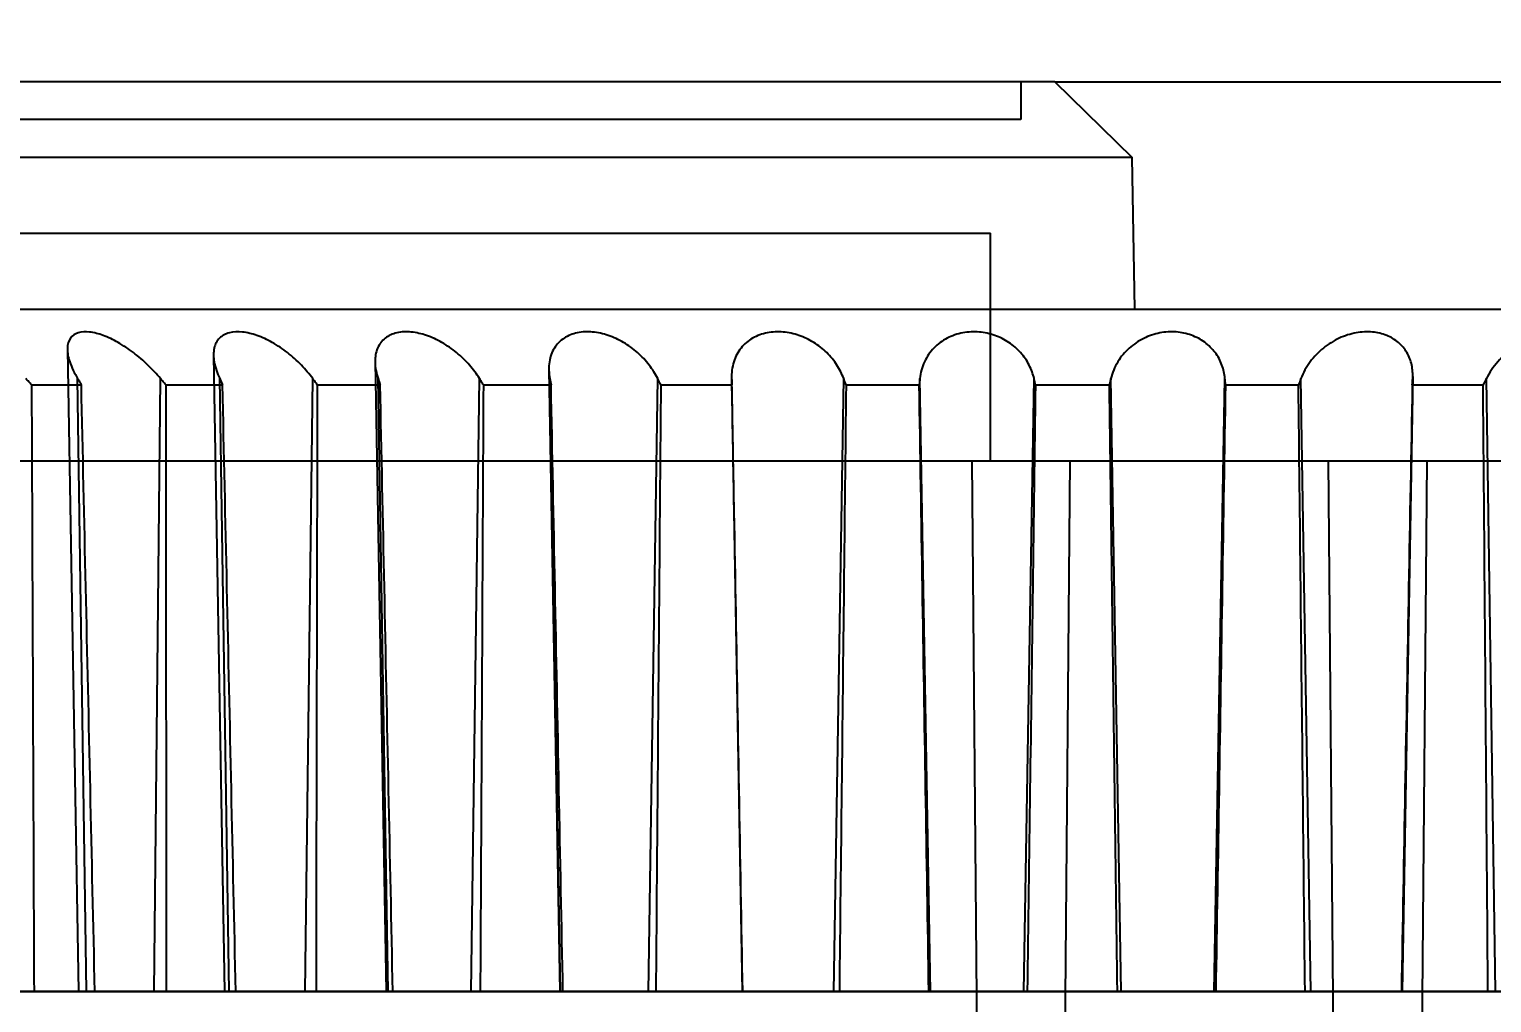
# Model space of a CAD drawing. Extents: x 114 to 332, y 121 to 329.
# Drawn here: x 180.54 to 199.83, y 285.43 to 298.27 of the extents above; entities that cross this region are included whole.
import ezdxf

# ---------------------------------------------------------------- set-up
doc = ezdxf.new("R2010")
doc.units = 0
doc.layers.get('0').update_dxf_attribs({"linetype": 'CONTINUOUS'})
doc.layers.add('08-17-1_DXF_CONTINUOUS_LIN', color=7, linetype='CONTINUOUS')
doc.layers.add('CAXA4', color=3, linetype='CONTINUOUS')
doc.styles.add('标准', font='', dxfattribs={"width": 0.667})
doc.styles.get('标准').set_extended_font_data('仿宋_GB2312')
doc.dimstyles.new('标准', dxfattribs={"dimtxt": 3.5, "dimasz": 4, "dimexe": 2, "dimexo": 0, "dimtad": 1, "dimdec": 1, "dimtxsty": '标准', "dimcen": 0, "dimdle": 6, "dimazin": 3, "dimtfac": 1, "dimtdec": 3, "dimtmove": 0, "dimatfit": 3, "dimtolj": 1, "dimtzin": 0})

# ---------------------------------------------------------------- blocks, each defined once
blk = doc.blocks.new('*D1')
at = {"layer": 'CAXA4', "linetype": 'CONTINUOUS'}
for points in [[(114.27, 323.195), (118.27, 323.695), (118.27, 322.695)], [(216.17, 323.195), (212.17, 323.695), (212.17, 322.695)]]:
    blk.add_hatch(color=0, dxfattribs=at).paths.add_polyline_path(points, flags=0)
at = {"layer": 'CAXA4', "color": 0, "linetype": 'CONTINUOUS'}
for p, q in [((114.27, 285.58), (114.27, 325.195)), ((216.17, 285.58), (216.17, 325.195)), ((216.17, 323.195), (114.27, 323.195))]:
    blk.add_line(p, q, dxfattribs=at)
at = {"layer": 'CAXA4', "color": 0, "linetype": 'CONTINUOUS', "insert": (160.522, 328.615), "char_height": 3.5, "attachment_point": 1, "style": '标准'}
blk.add_mtext('\\f仿宋_GB2312|b0|i0|p34;101.9', dxfattribs=at)
blk = doc.blocks.new('*D2')
at = {"layer": 'CAXA4', "linetype": 'CONTINUOUS'}
for points in [[(228.728, 297.58), (228.228, 293.58), (229.228, 293.58)], [(228.728, 272.78), (228.228, 276.78), (229.228, 276.78)]]:
    blk.add_hatch(color=0, dxfattribs=at).paths.add_polyline_path(points, flags=0)
at = {"layer": 'CAXA4', "color": 0, "linetype": 'CONTINUOUS'}
for p, q in [((194.067, 297.58), (230.728, 297.58)), ((228.728, 297.58), (228.728, 272.78)), ((214.951, 272.78), (230.728, 272.78))]:
    blk.add_line(p, q, dxfattribs=at)
at = {"layer": 'CAXA4', "color": 0, "linetype": 'CONTINUOUS', "insert": (223.308, 281.457), "char_height": 3.5, "attachment_point": 1, "rotation": 90, "style": '标准'}
blk.add_mtext('\\f仿宋_GB2312|b0|i0|p34;24.8', dxfattribs=at)

msp = doc.modelspace()

# ---------------------------------------------------------------- linework, layer by layer
at = {"color": 6, "linetype": 'CONTINUOUS'}
for p, q in [((194.067, 297.58), (136.372, 297.58)), ((193.62, 297.58), (193.62, 297.08)), ((194.067, 297.58), (195.085, 296.581)), ((193.62, 297.08), (136.82, 297.08)), ((195.085, 296.581), (135.354, 296.58)), ((195.12, 294.58), (195.085, 296.581)), ((137.22, 295.58), (193.22, 295.58)), ((193.22, 292.58), (193.22, 295.58)), ((115.427, 294.58), (215.012, 294.58)), ((181.047, 294.047), (181.195, 285.58)), ((182.974, 293.964), (183.12, 285.58)), ((185.104, 293.88), (185.249, 285.58)), ((187.396, 293.781), (187.539, 285.58)), ((189.804, 293.683), (189.946, 285.58)), ((198.786, 293.693), (198.644, 285.58)), ((180.574, 293.581), (181.231, 293.581)), ((181.299, 285.58), (181.182, 293.663)), ((182.191, 285.58), (182.275, 293.663)), ((182.343, 293.581), (183.093, 293.581)), ((183.182, 285.58), (183.055, 293.663)), ((184.183, 285.58), (184.282, 293.663)), ((184.342, 293.581), (185.171, 293.581)), ((185.278, 285.58), (185.144, 293.663)), ((186.369, 285.58), (186.481, 293.663)), ((186.532, 293.581), (187.424, 293.581)), ((187.548, 285.58), (187.409, 293.663)), ((188.707, 285.58), (188.83, 293.663)), ((188.871, 293.581), (189.809, 293.581)), ((191.152, 285.58), (191.283, 293.663)), ((191.314, 293.581), (192.278, 293.581)), ((192.427, 285.58), (192.287, 293.663)), ((193.656, 285.58), (193.793, 293.663)), ((193.811, 293.581), (194.785, 293.581)), ((194.942, 285.58), (194.805, 293.663)), ((196.169, 285.58), (196.309, 293.663)), ((196.316, 293.581), (197.279, 293.581)), ((197.441, 285.58), (197.311, 293.663)), ((198.78, 293.581), (199.713, 293.581)), ((199.877, 285.58), (199.756, 293.663)), ((116.392, 292.58), (214.047, 292.58)), ((192.97, 292.58), (193.086, 279.28)), ((194.154, 279.28), (194.27, 292.58)), ((197.67, 292.58), (197.786, 279.28)), ((198.97, 292.58), (198.854, 279.28)), ((114.27, 285.58), (216.17, 285.58))]:
    msp.add_line(p, q, dxfattribs=at)
for points, knots in [([(182.275, 293.663), (182.223, 293.726), (182.11, 293.847), (181.923, 294.008), (181.724, 294.141), (181.53, 294.235), (181.351, 294.283), (181.194, 294.283), (181.069, 294.203), (181.035, 294.048), (181.077, 293.863), (181.14, 293.734), (181.182, 293.663)], [0, 0, 0, 0, 0.242443, 0.496761, 0.739374, 0.957318, 1.14103, 1.291965, 1.416026, 1.551521, 1.735239, 1.980389, 1.980389, 1.980389, 1.980389]), ([(184.282, 293.663), (184.236, 293.726), (184.132, 293.848), (183.953, 294.009), (183.756, 294.142), (183.556, 294.236), (183.363, 294.284), (183.188, 294.281), (183.042, 294.208), (182.967, 294.058), (182.975, 293.865), (183.022, 293.734), (183.055, 293.663)], [0, 0, 0, 0, 0.232533, 0.479838, 0.720681, 0.943544, 1.139733, 1.311184, 1.458141, 1.605607, 1.786715, 2.020347, 2.020347, 2.020347, 2.020347]), ([(186.481, 293.663), (186.442, 293.726), (186.35, 293.849), (186.183, 294.01), (185.991, 294.143), (185.79, 294.237), (185.587, 294.285), (185.396, 294.28), (185.23, 294.209), (185.121, 294.065), (185.092, 293.87), (185.12, 293.735), (185.144, 293.663)], [0, 0, 0, 0, 0.221136, 0.458658, 0.694183, 0.917518, 1.122488, 1.312773, 1.482478, 1.6462, 1.830181, 2.055422, 2.055422, 2.055422, 2.055422]), ([(188.83, 293.663), (188.799, 293.726), (188.721, 293.85), (188.568, 294.012), (188.385, 294.145), (188.184, 294.239), (187.976, 294.286), (187.773, 294.279), (187.591, 294.209), (187.454, 294.071), (187.387, 293.877), (187.395, 293.736), (187.409, 293.663)], [0, 0, 0, 0, 0.209884, 0.436358, 0.664211, 0.886147, 1.096322, 1.298511, 1.486936, 1.668835, 1.861565, 2.083774, 2.083774, 2.083774, 2.083774]), ([(191.283, 293.663), (191.26, 293.725), (191.198, 293.849), (191.063, 294.013), (190.892, 294.147), (190.697, 294.24), (190.487, 294.286), (190.275, 294.278), (190.077, 294.208), (189.918, 294.074), (189.818, 293.883), (189.802, 293.738), (189.805, 293.663)], [0, 0, 0, 0, 0.198783, 0.412566, 0.629721, 0.845839, 1.057207, 1.269012, 1.474265, 1.674671, 1.879866, 2.103669, 2.103669, 2.103669, 2.103669]), ([(193.793, 293.663), (193.779, 293.725), (193.734, 293.848), (193.62, 294.013), (193.464, 294.148), (193.277, 294.241), (193.069, 294.287), (192.852, 294.277), (192.642, 294.206), (192.463, 294.074), (192.334, 293.888), (192.294, 293.74), (192.287, 293.663)], [0, 0, 0, 0, 0.189141, 0.389764, 0.59401, 0.80094, 1.009569, 1.226879, 1.4456, 1.663462, 1.883591, 2.113794, 2.113794, 2.113794, 2.113794]), ([(196.309, 293.663), (196.304, 293.724), (196.278, 293.847), (196.187, 294.014), (196.047, 294.151), (195.869, 294.245), (195.664, 294.288), (195.447, 294.275), (195.232, 294.202), (195.039, 294.072), (194.886, 293.89), (194.824, 293.741), (194.805, 293.663)], [0, 0, 0, 0, 0.182971, 0.372153, 0.563403, 0.761948, 0.967709, 1.183586, 1.408027, 1.639124, 1.873994, 2.113421, 2.113421, 2.113421, 2.113421]), ([(198.785, 293.663), (198.788, 293.723), (198.781, 293.842), (198.717, 294.011), (198.601, 294.149), (198.442, 294.243), (198.248, 294.288), (198.032, 294.276), (197.809, 294.203), (197.6, 294.073), (197.424, 293.892), (197.341, 293.742), (197.311, 293.663)], [0, 0, 0, 0, 0.178201, 0.355383, 0.530033, 0.709803, 0.901493, 1.117125, 1.351332, 1.597311, 1.848905, 2.102545, 2.102545, 2.102545, 2.102545]), ([(201.17, 293.663), (201.182, 293.721), (201.193, 293.838), (201.158, 294.007), (201.067, 294.149), (200.925, 294.244), (200.744, 294.288), (200.534, 294.275), (200.311, 294.202), (200.092, 294.072), (199.898, 293.891), (199.796, 293.743), (199.756, 293.663)], [0, 0, 0, 0, 0.178295, 0.347635, 0.50763, 0.670463, 0.848339, 1.056821, 1.292645, 1.54806, 1.81384, 2.081964, 2.081964, 2.081964, 2.081964]), ([(180.574, 293.581), (180.562, 293.594), (180.537, 293.622), (180.512, 293.649), (180.499, 293.663)], [0, 0, 0, 0, 0.0557092, 0.11147, 0.11147, 0.11147, 0.11147]), ([(180.574, 293.581), (180.578, 292.69), (180.585, 290.91), (180.596, 288.244), (180.603, 286.468), (180.607, 285.58)], [0, 0, 0, 0, 2.671859, 5.338597, 8.000219, 8.000219, 8.000219, 8.000219]), ([(181.182, 293.663), (181.19, 293.649), (181.206, 293.622), (181.222, 293.594), (181.231, 293.581)], [0, 0, 0, 0, 0.04798562, 0.09592627, 0.09592627, 0.09592627, 0.09592627]), ([(181.409, 285.58), (181.389, 286.468), (181.35, 288.244), (181.29, 290.91), (181.25, 292.69), (181.231, 293.581)], [0, 0, 0, 0, 2.662256, 5.329637, 8.002145, 8.002145, 8.002145, 8.002145]), ([(182.343, 293.581), (182.331, 293.594), (182.309, 293.622), (182.286, 293.649), (182.275, 293.663)], [0, 0, 0, 0, 0.0535567, 0.1071633, 0.1071633, 0.1071633, 0.1071633]), ([(182.343, 293.581), (182.344, 292.69), (182.345, 290.91), (182.348, 288.244), (182.35, 286.468), (182.351, 285.58)], [0, 0, 0, 0, 2.671839, 5.338556, 8.000156, 8.000156, 8.000156, 8.000156]), ([(183.055, 293.663), (183.061, 293.649), (183.074, 293.622), (183.087, 293.594), (183.093, 293.581)], [0, 0, 0, 0, 0.04558546, 0.09112785, 0.09112785, 0.09112785, 0.09112785]), ([(183.267, 285.58), (183.248, 286.468), (183.209, 288.244), (183.151, 290.91), (183.112, 292.69), (183.093, 293.581)], [0, 0, 0, 0, 2.662226, 5.329577, 8.002057, 8.002057, 8.002057, 8.002057]), ([(184.342, 293.581), (184.332, 293.594), (184.312, 293.622), (184.292, 293.649), (184.282, 293.663)], [0, 0, 0, 0, 0.0511308, 0.1023095, 0.1023095, 0.1023095, 0.1023095]), ([(184.342, 293.581), (184.34, 292.69), (184.336, 290.91), (184.33, 288.244), (184.326, 286.468), (184.325, 285.58)], [0, 0, 0, 0, 2.671844, 5.338566, 8.000171, 8.000171, 8.000171, 8.000171]), ([(185.144, 293.663), (185.148, 293.649), (185.157, 293.622), (185.166, 293.594), (185.171, 293.581)], [0, 0, 0, 0, 0.04354635, 0.08705124, 0.08705124, 0.08705124, 0.08705124]), ([(185.338, 285.58), (185.32, 286.468), (185.282, 288.244), (185.227, 290.91), (185.19, 292.69), (185.171, 293.581)], [0, 0, 0, 0, 2.662173, 5.329471, 8.001898, 8.001898, 8.001898, 8.001898]), ([(186.532, 293.581), (186.524, 293.594), (186.507, 293.622), (186.49, 293.649), (186.481, 293.663)], [0, 0, 0, 0, 0.04859319, 0.09723221, 0.09723221, 0.09723221, 0.09723221]), ([(186.532, 293.581), (186.527, 292.69), (186.518, 290.91), (186.504, 288.244), (186.495, 286.468), (186.49, 285.58)], [0, 0, 0, 0, 2.671875, 5.338627, 8.000262, 8.000262, 8.000262, 8.000262]), ([(187.409, 293.663), (187.411, 293.649), (187.416, 293.622), (187.422, 293.594), (187.424, 293.581)], [0, 0, 0, 0, 0.04208864, 0.08413696, 0.08413696, 0.08413696, 0.08413696]), ([(187.581, 285.58), (187.563, 286.468), (187.529, 288.244), (187.476, 290.91), (187.442, 292.69), (187.424, 293.581)], [0, 0, 0, 0, 2.662101, 5.329327, 8.001682, 8.001682, 8.001682, 8.001682]), ([(188.871, 293.581), (188.864, 292.69), (188.849, 290.91), (188.827, 288.244), (188.813, 286.468), (188.805, 285.58)], [0, 0, 0, 0, 2.671928, 5.338735, 8.000423, 8.000423, 8.000423, 8.000423]), ([(188.871, 293.581), (188.864, 293.594), (188.851, 293.622), (188.837, 293.649), (188.83, 293.663)], [0, 0, 0, 0, 0.04613837, 0.09232061, 0.09232061, 0.09232061, 0.09232061]), ([(189.805, 293.663), (189.806, 293.649), (189.807, 293.622), (189.808, 293.594), (189.809, 293.581)], [0, 0, 0, 0, 0.04139097, 0.08274216, 0.08274216, 0.08274216, 0.08274216]), ([(189.952, 285.58), (189.936, 286.468), (189.904, 288.244), (189.857, 290.91), (189.825, 292.69), (189.809, 293.581)], [0, 0, 0, 0, 2.662016, 5.329156, 8.001425, 8.001425, 8.001425, 8.001425]), ([(191.314, 293.581), (191.304, 292.69), (191.284, 290.91), (191.255, 288.244), (191.235, 286.468), (191.225, 285.58)], [0, 0, 0, 0, 2.672001, 5.33888, 8.000641, 8.000641, 8.000641, 8.000641]), ([(191.314, 293.581), (191.308, 293.594), (191.298, 293.622), (191.288, 293.649), (191.283, 293.663)], [0, 0, 0, 0, 0.04398555, 0.08801325, 0.08801325, 0.08801325, 0.08801325]), ([(192.287, 293.663), (192.285, 293.649), (192.283, 293.622), (192.28, 293.594), (192.278, 293.581)], [0, 0, 0, 0, 0.04154603, 0.08305217, 0.08305217, 0.08305217, 0.08305217]), ([(192.405, 285.58), (192.391, 286.468), (192.363, 288.244), (192.321, 290.91), (192.293, 292.69), (192.278, 293.581)], [0, 0, 0, 0, 2.661923, 5.328971, 8.001148, 8.001148, 8.001148, 8.001148]), ([(193.811, 293.581), (193.799, 292.69), (193.775, 290.91), (193.739, 288.244), (193.714, 286.468), (193.702, 285.58)], [0, 0, 0, 0, 2.672087, 5.339052, 8.000898, 8.000898, 8.000898, 8.000898]), ([(193.811, 293.581), (193.808, 293.594), (193.802, 293.622), (193.796, 293.649), (193.793, 293.663)], [0, 0, 0, 0, 0.04235879, 0.08475847, 0.08475847, 0.08475847, 0.08475847]), ([(194.805, 293.663), (194.802, 293.649), (194.795, 293.622), (194.788, 293.594), (194.785, 293.581)], [0, 0, 0, 0, 0.04253279, 0.08502494, 0.08502494, 0.08502494, 0.08502494]), ([(194.892, 285.58), (194.88, 286.468), (194.856, 288.244), (194.821, 290.91), (194.797, 292.69), (194.785, 293.581)], [0, 0, 0, 0, 2.661831, 5.328787, 8.000871, 8.000871, 8.000871, 8.000871]), ([(196.316, 293.581), (196.302, 292.69), (196.274, 290.91), (196.231, 288.244), (196.203, 286.468), (196.188, 285.58)], [0, 0, 0, 0, 2.67218, 5.339237, 8.001176, 8.001176, 8.001176, 8.001176]), ([(196.316, 293.581), (196.315, 293.594), (196.313, 293.622), (196.311, 293.649), (196.309, 293.663)], [0, 0, 0, 0, 0.04145176, 0.08294371, 0.08294371, 0.08294371, 0.08294371]), ([(197.311, 293.663), (197.306, 293.649), (197.295, 293.622), (197.285, 293.594), (197.279, 293.581)], [0, 0, 0, 0, 0.04422308, 0.08840422, 0.08840422, 0.08840422, 0.08840422]), ([(197.366, 285.58), (197.356, 286.468), (197.337, 288.244), (197.308, 290.91), (197.289, 292.69), (197.279, 293.581)], [0, 0, 0, 0, 2.661746, 5.328617, 8.000617, 8.000617, 8.000617, 8.000617]), ([(198.78, 293.581), (198.763, 292.69), (198.731, 290.91), (198.683, 288.244), (198.651, 286.468), (198.635, 285.58)], [0, 0, 0, 0, 2.672272, 5.339421, 8.001452, 8.001452, 8.001452, 8.001452]), ([(198.78, 293.581), (198.78, 293.594), (198.782, 293.622), (198.784, 293.649), (198.785, 293.663)], [0, 0, 0, 0, 0.04138311, 0.08280636, 0.08280636, 0.08280636, 0.08280636]), ([(199.756, 293.663), (199.749, 293.649), (199.735, 293.622), (199.72, 293.594), (199.713, 293.581)], [0, 0, 0, 0, 0.0464181, 0.09279255, 0.09279255, 0.09279255, 0.09279255]), ([(199.777, 285.58), (199.77, 286.468), (199.756, 288.244), (199.735, 290.91), (199.721, 292.69), (199.713, 293.581)], [0, 0, 0, 0, 2.661676, 5.328476, 8.000404, 8.000404, 8.000404, 8.000404])]:
    msp.add_open_spline(points, degree=3, knots=knots, dxfattribs=at)
at = {"layer": '08-17-1_DXF_CONTINUOUS_LIN', "color": 7, "linetype": 'CONTINUOUS'}
msp.add_line((216.17, 285.58), (114.27, 285.58), dxfattribs=at)
for points, knots in [([(172.491, 285.58), (173.361, 285.58), (174.447, 285.58), (175.753, 285.58), (176.619, 285.58), (177.482, 285.58), (178.346, 285.58), (178.886, 285.58), (179.324, 285.58), (179.775, 285.58), (180.579, 285.58), (181.502, 285.58), (182.309, 285.58), (182.77, 285.58), (183.109, 285.58), (183.433, 285.58), (183.857, 285.58), (184.598, 285.58), (185.445, 285.58), (186.189, 285.58), (186.623, 285.58), (187.066, 285.58), (187.629, 285.58), (188.528, 285.58), (189.429, 285.58), (190.324, 285.58), (191.201, 285.58), (192.301, 285.58), (193.18, 285.58), (193.62, 285.58)], [0, 0, 0, 0, 2.54629, 3.182863, 3.819289, 5.092435, 5.729007, 6.36558, 6.683866, 7.018391, 7.703921, 9.074982, 9.760512, 10.103277, 10.446042, 10.764328, 11.082615, 11.719187, 12.992332, 13.628905, 13.955268, 14.298033, 14.983563, 15.669094, 17.040154, 17.72396, 18.404857, 19.766651, 21.128444, 21.128444, 21.128444, 21.128444]), ([(193.62, 285.58), (192.798, 285.58), (191.769, 285.58), (190.541, 285.58), (189.709, 285.58), (188.874, 285.58), (188.04, 285.58), (187.518, 285.58), (187.097, 285.58), (186.653, 285.58), (185.858, 285.58), (184.947, 285.58), (184.151, 285.58), (183.695, 285.58), (183.363, 285.58), (183.032, 285.58), (182.605, 285.58), (181.856, 285.58), (181, 285.58), (180.249, 285.58), (179.809, 285.58), (179.349, 285.58), (178.769, 285.58), (177.838, 285.58), (176.91, 285.58), (175.981, 285.58), (175.048, 285.58), (173.886, 285.58), (172.956, 285.58), (172.491, 285.58)], [0, 0, 0, 0, 2.54629, 3.182863, 3.819289, 5.092435, 5.729007, 6.36558, 6.683866, 7.018391, 7.703921, 9.074982, 9.760512, 10.103277, 10.446042, 10.764328, 11.082615, 11.719187, 12.992332, 13.628905, 13.955268, 14.298033, 14.983563, 15.669094, 17.040154, 17.72396, 18.404857, 19.766651, 21.128444, 21.128444, 21.128444, 21.128444]), ([(177.769, 285.58), (177.975, 285.58), (178.387, 285.58), (179.006, 285.58), (179.521, 285.58), (179.934, 285.58), (180.191, 285.58), (180.4, 285.58), (180.596, 285.58), (180.928, 285.58), (181.303, 285.58), (181.813, 285.58), (182.447, 285.58), (183.082, 285.58), (183.527, 285.58), (183.779, 285.58), (183.941, 285.58), (184.063, 285.58), (184.21, 285.58), (184.461, 285.58), (184.969, 285.58), (185.691, 285.58), (186.56, 285.58), (187.283, 285.58), (187.79, 285.58), (188.078, 285.58), (188.394, 285.58), (188.78, 285.58), (189.403, 285.58), (190.179, 285.58), (190.957, 285.58), (191.578, 285.58), (191.968, 285.58), (192.276, 285.58), (192.596, 285.58), (193.15, 285.58), (193.944, 285.58), (194.896, 285.58), (195.689, 285.58), (196.245, 285.58), (196.522, 285.58), (196.682, 285.58), (196.835, 285.58), (197.028, 285.58), (197.337, 285.58), (197.877, 285.58), (198.649, 285.58), (199.42, 285.58), (200.038, 285.58), (200.498, 285.58), (200.894, 285.58), (201.176, 285.58), (201.467, 285.58), (201.829, 285.58), (202.408, 285.58), (203.133, 285.58), (204.002, 285.58), (204.581, 285.58), (204.871, 285.58)], [0, 0, 0, 0, 0.844987, 1.689974, 2.534961, 2.957455, 3.379949, 3.591195, 3.802442, 4.223688, 4.646182, 5.068675, 5.913662, 6.75865, 7.181143, 7.39239, 7.603637, 7.70926, 7.814572, 8.025818, 8.448312, 9.293299, 10.138286, 10.983273, 11.405767, 11.61639, 11.827637, 12.25013, 12.672624, 13.517611, 14.362598, 14.785092, 15.207585, 15.418832, 15.629455, 16.051949, 16.896936, 17.741923, 18.58691, 19.009404, 19.22065, 19.325962, 19.431585, 19.642832, 19.854079, 20.276572, 21.12156, 21.966547, 22.38904, 22.811534, 23.233789, 23.448711, 23.663632, 24.093476, 24.523319, 25.383006, 26.242693, 27.10238, 27.10238, 27.10238, 27.10238]), ([(204.871, 285.58), (204.586, 285.58), (204.017, 285.58), (203.164, 285.58), (202.453, 285.58), (201.884, 285.58), (201.528, 285.58), (201.243, 285.58), (200.964, 285.58), (200.57, 285.58), (200.111, 285.58), (199.493, 285.58), (198.723, 285.58), (197.952, 285.58), (197.412, 285.58), (197.104, 285.58), (196.91, 285.58), (196.758, 285.58), (196.598, 285.58), (196.321, 285.58), (195.765, 285.58), (194.972, 285.58), (194.02, 285.58), (193.225, 285.58), (192.672, 285.58), (192.352, 285.58), (192.043, 285.58), (191.654, 285.58), (191.032, 285.58), (190.254, 285.58), (189.476, 285.58), (188.853, 285.58), (188.467, 285.58), (188.15, 285.58), (187.862, 285.58), (187.354, 285.58), (186.63, 285.58), (185.76, 285.58), (185.036, 285.58), (184.527, 285.58), (184.275, 285.58), (184.128, 285.58), (184.006, 285.58), (183.844, 285.58), (183.591, 285.58), (183.144, 285.58), (182.508, 285.58), (181.872, 285.58), (181.361, 285.58), (180.984, 285.58), (180.65, 285.58), (180.451, 285.58), (180.239, 285.58), (179.977, 285.58), (179.556, 285.58), (179.03, 285.58), (178.399, 285.58), (177.979, 285.58), (177.769, 285.58)], [0, 0, 0, 0, 0.844987, 1.689974, 2.534961, 2.957455, 3.379949, 3.591195, 3.802442, 4.223688, 4.646182, 5.068675, 5.913662, 6.75865, 7.181143, 7.39239, 7.603637, 7.70926, 7.814572, 8.025818, 8.448312, 9.293299, 10.138286, 10.983273, 11.405767, 11.61639, 11.827637, 12.25013, 12.672624, 13.517611, 14.362598, 14.785092, 15.207585, 15.418832, 15.629455, 16.051949, 16.896936, 17.741923, 18.58691, 19.009404, 19.220651, 19.325962, 19.431585, 19.642832, 19.854079, 20.276573, 21.12156, 21.966547, 22.38904, 22.811534, 23.233789, 23.448711, 23.663633, 24.093476, 24.523319, 25.383006, 26.242693, 27.10238, 27.10238, 27.10238, 27.10238]), ([(191.295, 285.58), (190.966, 285.58), (190.309, 285.58), (189.488, 285.58), (188.912, 285.58), (188.585, 285.58), (188.273, 285.58), (187.877, 285.58), (187.405, 285.58), (186.932, 285.58), (186.54, 285.58), (186.221, 285.58), (185.921, 285.58), (185.406, 285.58), (184.814, 285.58), (184.295, 285.58), (184.002, 285.58), (183.771, 285.58), (183.573, 285.58), (183.294, 285.58), (182.811, 285.58), (182.258, 285.58), (181.771, 285.58), (181.502, 285.58), (181.268, 285.58), (180.966, 285.58), (180.609, 285.58), (180.249, 285.58), (179.954, 285.58), (179.708, 285.58), (179.495, 285.58), (179.139, 285.58), (178.621, 285.58), (178.209, 285.58), (178.003, 285.58)], [0, 0, 0, 0, 0.825516, 1.651032, 2.06379, 2.269722, 2.476101, 2.888859, 3.301617, 3.714375, 4.127133, 4.333512, 4.539444, 4.952202, 5.777718, 6.190476, 6.396855, 6.603234, 6.814764, 7.026294, 7.449353, 8.295473, 8.718532, 8.927883, 9.134262, 9.54702, 9.959778, 10.372536, 10.785294, 10.991673, 11.199485, 11.617905, 12.454745, 13.291585, 13.291585, 13.291585, 13.291585]), ([(178.069, 285.58), (178.269, 285.58), (178.666, 285.58), (179.167, 285.58), (179.512, 285.58), (179.72, 285.58), (179.965, 285.58), (180.261, 285.58), (180.621, 285.58), (180.978, 285.58), (181.281, 285.58), (181.513, 285.58), (181.778, 285.58), (182.253, 285.58), (182.792, 285.58), (183.263, 285.58), (183.535, 285.58), (183.731, 285.58), (183.959, 285.58), (184.252, 285.58), (184.77, 285.58), (185.361, 285.58), (185.875, 285.58), (186.175, 285.58), (186.493, 285.58), (186.885, 285.58), (187.358, 285.58), (187.829, 285.58), (188.225, 285.58), (188.537, 285.58), (188.868, 285.58), (189.454, 285.58), (190.29, 285.58), (190.96, 285.58), (191.295, 285.58)], [0, 0, 0, 0, 0.806874, 1.613749, 2.017186, 2.220193, 2.427076, 2.840841, 3.254606, 3.668371, 4.082136, 4.289019, 4.495454, 4.909219, 5.736749, 6.150514, 6.357397, 6.56428, 6.771162, 6.978045, 7.39181, 8.21934, 8.633106, 8.83954, 9.046423, 9.460188, 9.873953, 10.287718, 10.701484, 10.908366, 11.117388, 11.538947, 12.382067, 13.225186, 13.225186, 13.225186, 13.225186]), ([(178.223, 285.58), (178.416, 285.58), (178.804, 285.58), (179.384, 285.58), (179.869, 285.58), (180.205, 285.58), (180.403, 285.58), (180.537, 285.58), (180.729, 285.58), (180.966, 285.58), (181.391, 285.58), (181.993, 285.58), (182.598, 285.58), (183.018, 285.58), (183.263, 285.58), (183.434, 285.58), (183.651, 285.58), (183.925, 285.58), (184.411, 285.58), (185.101, 285.58), (185.794, 285.58), (186.277, 285.58), (186.556, 285.58), (186.755, 285.58), (186.985, 285.58), (187.278, 285.58), (187.797, 285.58), (188.535, 285.58), (189.275, 285.58), (189.791, 285.58), (190.088, 285.58), (190.308, 285.58), (190.545, 285.58), (190.857, 285.58), (191.406, 285.58), (192.189, 285.58), (192.973, 285.58), (193.521, 285.58), (193.835, 285.58), (194.07, 285.58), (194.305, 285.58), (194.619, 285.58), (195.168, 285.58), (195.952, 285.58), (196.736, 285.58), (197.286, 285.58), (197.599, 285.58), (197.836, 285.58), (198.056, 285.58), (198.354, 285.58), (198.872, 285.58), (199.614, 285.58), (200.355, 285.58), (200.875, 285.58), (201.17, 285.58), (201.4, 285.58), (201.603, 285.58), (201.885, 285.58), (202.375, 285.58), (203.078, 285.58), (203.92, 285.58), (204.481, 285.58), (204.762, 285.58)], [0, 0, 0, 0, 0.81927, 1.638539, 2.457809, 2.867443, 3.072261, 3.277078, 3.485541, 3.694004, 4.110929, 4.944781, 5.778632, 6.195558, 6.404021, 6.612484, 6.820947, 7.02941, 7.446335, 8.280187, 9.114038, 9.530964, 9.739427, 9.94789, 10.152707, 10.357524, 10.767159, 11.586429, 12.405698, 12.815333, 13.02015, 13.224968, 13.43343, 13.641893, 14.058819, 14.892671, 15.726522, 16.143448, 16.351911, 16.560373, 16.768836, 16.977299, 17.394225, 18.228076, 19.061928, 19.478853, 19.687316, 19.895779, 20.100597, 20.305414, 20.715049, 21.534318, 22.353588, 22.763222, 22.96804, 23.172857, 23.383228, 23.593599, 24.014341, 24.855825, 25.69731, 26.538794, 26.538794, 26.538794, 26.538794]), ([(204.762, 285.58), (204.489, 285.58), (203.943, 285.58), (203.125, 285.58), (202.442, 285.58), (201.965, 285.58), (201.69, 285.58), (201.491, 285.58), (201.26, 285.58), (200.96, 285.58), (200.431, 285.58), (199.678, 285.58), (198.924, 285.58), (198.397, 285.58), (198.094, 285.58), (197.871, 285.58), (197.633, 285.58), (197.32, 285.58), (196.77, 285.58), (195.987, 285.58), (195.202, 285.58), (194.653, 285.58), (194.34, 285.58), (194.106, 285.58), (193.873, 285.58), (193.565, 285.58), (193.026, 285.58), (192.256, 285.58), (191.486, 285.58), (190.947, 285.58), (190.64, 285.58), (190.404, 285.58), (190.183, 285.58), (189.881, 285.58), (189.354, 285.58), (188.601, 285.58), (187.849, 285.58), (187.32, 285.58), (187.021, 285.58), (186.789, 285.58), (186.587, 285.58), (186.308, 285.58), (185.825, 285.58), (185.132, 285.58), (184.441, 285.58), (183.954, 285.58), (183.68, 285.58), (183.464, 285.58), (183.294, 285.58), (183.053, 285.58), (182.639, 285.58), (182.043, 285.58), (181.45, 285.58), (181.031, 285.58), (180.797, 285.58), (180.605, 285.58), (180.469, 285.58), (180.266, 285.58), (179.919, 285.58), (179.419, 285.58), (178.821, 285.58), (178.422, 285.58), (178.223, 285.58)], [0, 0, 0, 0, 0.81927, 1.638539, 2.457809, 2.867443, 3.072261, 3.277078, 3.485541, 3.694004, 4.110929, 4.944781, 5.778632, 6.195558, 6.404021, 6.612484, 6.820947, 7.02941, 7.446335, 8.280187, 9.114038, 9.530964, 9.739427, 9.94789, 10.152707, 10.357524, 10.767159, 11.586429, 12.405698, 12.815333, 13.02015, 13.224968, 13.433431, 13.641893, 14.058819, 14.892671, 15.726522, 16.143448, 16.351911, 16.560374, 16.768836, 16.977299, 17.394225, 18.228076, 19.061928, 19.478854, 19.687316, 19.895779, 20.100597, 20.305414, 20.715049, 21.534318, 22.353588, 22.763223, 22.96804, 23.172857, 23.383228, 23.593599, 24.014342, 24.855826, 25.69731, 26.538794, 26.538794, 26.538794, 26.538794]), ([(204.747, 285.58), (204.476, 285.58), (203.934, 285.58), (203.121, 285.58), (202.443, 285.58), (201.97, 285.58), (201.696, 285.58), (201.498, 285.58), (201.268, 285.58), (200.971, 285.58), (200.445, 285.58), (199.697, 285.58), (198.947, 285.58), (198.423, 285.58), (198.122, 285.58), (197.901, 285.58), (197.663, 285.58), (197.352, 285.58), (196.806, 285.58), (196.026, 285.58), (195.246, 285.58), (194.7, 285.58), (194.389, 285.58), (194.155, 285.58), (193.921, 285.58), (193.609, 285.58), (193.063, 285.58), (192.283, 285.58), (191.504, 285.58), (190.957, 285.58), (190.646, 285.58), (190.409, 285.58), (190.188, 285.58), (189.887, 285.58), (189.364, 285.58), (188.614, 285.58), (187.866, 285.58), (187.341, 285.58), (187.043, 285.58), (186.812, 285.58), (186.612, 285.58), (186.335, 285.58), (185.854, 285.58), (185.165, 285.58), (184.478, 285.58), (183.994, 285.58), (183.722, 285.58), (183.506, 285.58), (183.335, 285.58), (183.092, 285.58), (182.673, 285.58), (182.071, 285.58), (181.472, 285.58), (181.049, 285.58), (180.812, 285.58), (180.62, 285.58), (180.485, 285.58), (180.286, 285.58), (179.946, 285.58), (179.455, 285.58), (178.868, 285.58), (178.476, 285.58), (178.28, 285.58)], [0, 0, 0, 0, 0.8144, 1.6288, 2.443199, 2.850399, 3.053999, 3.257599, 3.464823, 3.672047, 4.086494, 4.915389, 5.744284, 6.158732, 6.365955, 6.573179, 6.780403, 6.987627, 7.402074, 8.230969, 9.059864, 9.474312, 9.681535, 9.888759, 10.095983, 10.303207, 10.717654, 11.546549, 12.375444, 12.789892, 12.997115, 13.204339, 13.411563, 13.618787, 14.033234, 14.862129, 15.691024, 16.105472, 16.312696, 16.519919, 16.727143, 16.934367, 17.348814, 18.177709, 19.006604, 19.421052, 19.628276, 19.835499, 20.042723, 20.249947, 20.664394, 21.493289, 22.322184, 22.736632, 22.943856, 23.151079, 23.35832, 23.565561, 23.980042, 24.809004, 25.637966, 26.466928, 26.466928, 26.466928, 26.466928]), ([(178.28, 285.58), (178.472, 285.58), (178.856, 285.58), (179.432, 285.58), (179.913, 285.58), (180.246, 285.58), (180.442, 285.58), (180.575, 285.58), (180.766, 285.58), (181.001, 285.58), (181.423, 285.58), (182.02, 285.58), (182.621, 285.58), (183.038, 285.58), (183.281, 285.58), (183.451, 285.58), (183.667, 285.58), (183.938, 285.58), (184.421, 285.58), (185.107, 285.58), (185.795, 285.58), (186.275, 285.58), (186.552, 285.58), (186.751, 285.58), (186.982, 285.58), (187.279, 285.58), (187.804, 285.58), (188.551, 285.58), (189.3, 285.58), (189.823, 285.58), (190.123, 285.58), (190.344, 285.58), (190.581, 285.58), (190.892, 285.58), (191.438, 285.58), (192.217, 285.58), (192.997, 285.58), (193.542, 285.58), (193.854, 285.58), (194.088, 285.58), (194.322, 285.58), (194.634, 285.58), (195.18, 285.58), (195.961, 285.58), (196.74, 285.58), (197.287, 285.58), (197.598, 285.58), (197.835, 285.58), (198.057, 285.58), (198.358, 285.58), (198.883, 285.58), (199.633, 285.58), (200.383, 285.58), (200.909, 285.58), (201.207, 285.58), (201.438, 285.58), (201.639, 285.58), (201.917, 285.58), (202.399, 285.58), (203.09, 285.58), (203.919, 285.58), (204.471, 285.58), (204.747, 285.58)], [0, 0, 0, 0, 0.8144, 1.628799, 2.443199, 2.850399, 3.053999, 3.257599, 3.464823, 3.672046, 4.086494, 4.915389, 5.744284, 6.158732, 6.365955, 6.573179, 6.780403, 6.987627, 7.402074, 8.230969, 9.059864, 9.474312, 9.681535, 9.888759, 10.095983, 10.303207, 10.717654, 11.546549, 12.375444, 12.789892, 12.997115, 13.204339, 13.411563, 13.618787, 14.033234, 14.862129, 15.691024, 16.105472, 16.312695, 16.519919, 16.727143, 16.934367, 17.348814, 18.177709, 19.006604, 19.421052, 19.628275, 19.835499, 20.042723, 20.249947, 20.664394, 21.493289, 22.322184, 22.736632, 22.943856, 23.151079, 23.35832, 23.56556, 23.980041, 24.809003, 25.637966, 26.466928, 26.466928, 26.466928, 26.466928]), ([(181.409, 285.58), (181.279, 285.58), (181.118, 285.58), (180.93, 285.58), (180.852, 285.58), (180.786, 285.58), (180.71, 285.58), (180.649, 285.58), (180.607, 285.58)], [0, 0, 0, 0, 0.3777914, 0.4722427, 0.5666928, 0.6139185, 0.6728617, 0.8024683, 0.8024683, 0.8024683, 0.8024683]), ([(180.607, 285.58), (180.729, 285.58), (180.882, 285.58), (181.072, 285.58), (181.152, 285.58), (181.219, 285.58), (181.3, 285.58), (181.365, 285.58), (181.409, 285.58)], [0, 0, 0, 0, 0.3777914, 0.4722427, 0.5666928, 0.6139185, 0.6728617, 0.8024683, 0.8024683, 0.8024683, 0.8024683]), ([(180.607, 285.58), (180.729, 285.58), (180.882, 285.58), (181.072, 285.58), (181.152, 285.58), (181.219, 285.58), (181.3, 285.58), (181.365, 285.58), (181.409, 285.58)], [0, 0, 0, 0, 0.3777914, 0.4722427, 0.5666928, 0.6139185, 0.6728617, 0.8024683, 0.8024683, 0.8024683, 0.8024683]), ([(181.409, 285.58), (181.279, 285.58), (181.118, 285.58), (180.93, 285.58), (180.852, 285.58), (180.786, 285.58), (180.71, 285.58), (180.649, 285.58), (180.607, 285.58)], [0, 0, 0, 0, 0.3777914, 0.4722427, 0.5666928, 0.6139185, 0.6728617, 0.8024683, 0.8024683, 0.8024683, 0.8024683]), ([(182.191, 285.58), (182.129, 285.58), (182.001, 285.58), (181.711, 285.58), (181.351, 285.58), (181.186, 285.58), (181.2, 285.58), (181.265, 285.58), (181.299, 285.58)], [0, 0, 0, 0, 0.136658, 0.272875, 0.54179, 0.811997, 0.948215, 1.086228, 1.086228, 1.086228, 1.086228]), ([(181.299, 285.58), (181.266, 285.58), (181.2, 285.58), (181.186, 285.58), (181.349, 285.58), (181.708, 285.58), (182, 285.58), (182.128, 285.58), (182.191, 285.58)], [0, 0, 0, 0, 0.136719, 0.272997, 0.542032, 0.812359, 0.948637, 1.086712, 1.086712, 1.086712, 1.086712]), ([(181.299, 285.58), (181.266, 285.58), (181.2, 285.58), (181.186, 285.58), (181.349, 285.58), (181.708, 285.58), (182, 285.58), (182.128, 285.58), (182.191, 285.58)], [0, 0, 0, 0, 0.136719, 0.272997, 0.542032, 0.812359, 0.948637, 1.086712, 1.086712, 1.086712, 1.086712]), ([(182.191, 285.58), (182.129, 285.58), (182.001, 285.58), (181.711, 285.58), (181.351, 285.58), (181.186, 285.58), (181.2, 285.58), (181.265, 285.58), (181.299, 285.58)], [0, 0, 0, 0, 0.136658, 0.272875, 0.54179, 0.811997, 0.948215, 1.086228, 1.086228, 1.086228, 1.086228]), ([(183.267, 285.58), (183.12, 285.58), (182.937, 285.58), (182.722, 285.58), (182.633, 285.58), (182.557, 285.58), (182.469, 285.58), (182.399, 285.58), (182.351, 285.58)], [0, 0, 0, 0, 0.4316946, 0.5396222, 0.6475485, 0.7015123, 0.7688655, 0.9169644, 0.9169644, 0.9169644, 0.9169644]), ([(182.351, 285.58), (182.491, 285.58), (182.667, 285.58), (182.884, 285.58), (182.975, 285.58), (183.052, 285.58), (183.144, 285.58), (183.217, 285.58), (183.267, 285.58)], [0, 0, 0, 0, 0.4316946, 0.5396222, 0.6475485, 0.7015123, 0.7688655, 0.9169644, 0.9169644, 0.9169644, 0.9169644]), ([(182.351, 285.58), (182.491, 285.58), (182.667, 285.58), (182.884, 285.58), (182.975, 285.58), (183.052, 285.58), (183.144, 285.58), (183.217, 285.58), (183.267, 285.58)], [0, 0, 0, 0, 0.4316946, 0.5396222, 0.6475485, 0.7015123, 0.7688655, 0.9169644, 0.9169644, 0.9169644, 0.9169644]), ([(183.267, 285.58), (183.12, 285.58), (182.937, 285.58), (182.722, 285.58), (182.633, 285.58), (182.557, 285.58), (182.469, 285.58), (182.399, 285.58), (182.351, 285.58)], [0, 0, 0, 0, 0.4316946, 0.5396222, 0.6475485, 0.7015123, 0.7688655, 0.9169644, 0.9169644, 0.9169644, 0.9169644]), ([(184.183, 285.58), (184.127, 285.58), (184.01, 285.58), (183.726, 285.58), (183.35, 285.58), (183.138, 285.58), (183.111, 285.58), (183.157, 285.58), (183.182, 285.58)], [0, 0, 0, 0, 0.140088, 0.279725, 0.55539, 0.83238, 0.972016, 1.113494, 1.113494, 1.113494, 1.113494]), ([(183.182, 285.58), (183.157, 285.58), (183.111, 285.58), (183.137, 285.58), (183.347, 285.58), (183.723, 285.58), (184.009, 285.58), (184.126, 285.58), (184.183, 285.58)], [0, 0, 0, 0, 0.140036, 0.27962, 0.55518, 0.832066, 0.97165, 1.113074, 1.113074, 1.113074, 1.113074]), ([(183.182, 285.58), (183.157, 285.58), (183.111, 285.58), (183.137, 285.58), (183.347, 285.58), (183.723, 285.58), (184.009, 285.58), (184.126, 285.58), (184.183, 285.58)], [0, 0, 0, 0, 0.140036, 0.27962, 0.55518, 0.832066, 0.97165, 1.113074, 1.113074, 1.113074, 1.113074]), ([(184.183, 285.58), (184.127, 285.58), (184.01, 285.58), (183.726, 285.58), (183.35, 285.58), (183.138, 285.58), (183.111, 285.58), (183.157, 285.58), (183.182, 285.58)], [0, 0, 0, 0, 0.140088, 0.279725, 0.55539, 0.83238, 0.972016, 1.113494, 1.113494, 1.113494, 1.113494]), ([(185.338, 285.58), (185.176, 285.58), (184.975, 285.58), (184.737, 285.58), (184.638, 285.58), (184.554, 285.58), (184.456, 285.58), (184.378, 285.58), (184.325, 285.58)], [0, 0, 0, 0, 0.477195, 0.596499, 0.7158, 0.775452, 0.849904, 1.013613, 1.013613, 1.013613, 1.013613]), ([(184.325, 285.58), (184.481, 285.58), (184.677, 285.58), (184.916, 285.58), (185.016, 285.58), (185.101, 285.58), (185.202, 285.58), (185.283, 285.58), (185.338, 285.58)], [0, 0, 0, 0, 0.477195, 0.596499, 0.7158, 0.775452, 0.849904, 1.013613, 1.013613, 1.013613, 1.013613]), ([(184.325, 285.58), (184.481, 285.58), (184.677, 285.58), (184.916, 285.58), (185.016, 285.58), (185.101, 285.58), (185.202, 285.58), (185.283, 285.58), (185.338, 285.58)], [0, 0, 0, 0, 0.477195, 0.596499, 0.7158, 0.775452, 0.849904, 1.013613, 1.013613, 1.013613, 1.013613]), ([(185.338, 285.58), (185.176, 285.58), (184.975, 285.58), (184.737, 285.58), (184.638, 285.58), (184.554, 285.58), (184.456, 285.58), (184.378, 285.58), (184.325, 285.58)], [0, 0, 0, 0, 0.477195, 0.596499, 0.7158, 0.775452, 0.849904, 1.013613, 1.013613, 1.013613, 1.013613]), ([(185.278, 285.58), (185.263, 285.58), (185.237, 285.58), (185.303, 285.58), (185.557, 285.58), (185.943, 285.58), (186.215, 285.58), (186.319, 285.58), (186.369, 285.58)], [0, 0, 0, 0, 0.143907, 0.287351, 0.570531, 0.855072, 0.998515, 1.14385, 1.14385, 1.14385, 1.14385]), ([(185.278, 285.58), (185.263, 285.58), (185.237, 285.58), (185.303, 285.58), (185.557, 285.58), (185.943, 285.58), (186.215, 285.58), (186.319, 285.58), (186.369, 285.58)], [0, 0, 0, 0, 0.143907, 0.287351, 0.570531, 0.855072, 0.998515, 1.14385, 1.14385, 1.14385, 1.14385]), ([(186.369, 285.58), (186.32, 285.58), (186.217, 285.58), (185.945, 285.58), (185.56, 285.58), (185.305, 285.58), (185.237, 285.58), (185.263, 285.58), (185.278, 285.58)], [0, 0, 0, 0, 0.143884, 0.287304, 0.570438, 0.854932, 0.998352, 1.143663, 1.143663, 1.143663, 1.143663]), ([(186.369, 285.58), (186.32, 285.58), (186.217, 285.58), (185.945, 285.58), (185.56, 285.58), (185.305, 285.58), (185.237, 285.58), (185.263, 285.58), (185.278, 285.58)], [0, 0, 0, 0, 0.143884, 0.287304, 0.570438, 0.854932, 0.998352, 1.143663, 1.143663, 1.143663, 1.143663]), ([(187.581, 285.58), (187.408, 285.58), (187.191, 285.58), (186.935, 285.58), (186.829, 285.58), (186.738, 285.58), (186.633, 285.58), (186.548, 285.58), (186.49, 285.58)], [0, 0, 0, 0, 0.513408, 0.641765, 0.77012, 0.834298, 0.914401, 1.090532, 1.090532, 1.090532, 1.090532]), ([(186.49, 285.58), (186.659, 285.58), (186.871, 285.58), (187.128, 285.58), (187.236, 285.58), (187.327, 285.58), (187.435, 285.58), (187.521, 285.58), (187.581, 285.58)], [0, 0, 0, 0, 0.513408, 0.641765, 0.77012, 0.834298, 0.914401, 1.090532, 1.090532, 1.090532, 1.090532]), ([(186.49, 285.58), (186.659, 285.58), (186.871, 285.58), (187.128, 285.58), (187.236, 285.58), (187.327, 285.58), (187.435, 285.58), (187.521, 285.58), (187.581, 285.58)], [0, 0, 0, 0, 0.513408, 0.641765, 0.77012, 0.834298, 0.914401, 1.090532, 1.090532, 1.090532, 1.090532]), ([(187.581, 285.58), (187.408, 285.58), (187.191, 285.58), (186.935, 285.58), (186.829, 285.58), (186.738, 285.58), (186.633, 285.58), (186.548, 285.58), (186.49, 285.58)], [0, 0, 0, 0, 0.513408, 0.641765, 0.77012, 0.834298, 0.914401, 1.090532, 1.090532, 1.090532, 1.090532]), ([(188.707, 285.58), (188.666, 285.58), (188.578, 285.58), (188.325, 285.58), (187.937, 285.58), (187.644, 285.58), (187.537, 285.58), (187.543, 285.58), (187.548, 285.58)], [0, 0, 0, 0, 0.145912, 0.291354, 0.578478, 0.866983, 1.012425, 1.159784, 1.159784, 1.159784, 1.159784]), ([(187.548, 285.58), (187.543, 285.58), (187.537, 285.58), (187.642, 285.58), (187.934, 285.58), (188.322, 285.58), (188.577, 285.58), (188.665, 285.58), (188.707, 285.58)], [0, 0, 0, 0, 0.145912, 0.291354, 0.578478, 0.866983, 1.012425, 1.159784, 1.159784, 1.159784, 1.159784]), ([(187.548, 285.58), (187.543, 285.58), (187.537, 285.58), (187.642, 285.58), (187.934, 285.58), (188.322, 285.58), (188.577, 285.58), (188.665, 285.58), (188.707, 285.58)], [0, 0, 0, 0, 0.145912, 0.291354, 0.578478, 0.866983, 1.012425, 1.159784, 1.159784, 1.159784, 1.159784]), ([(188.707, 285.58), (188.666, 285.58), (188.578, 285.58), (188.325, 285.58), (187.937, 285.58), (187.644, 285.58), (187.537, 285.58), (187.543, 285.58), (187.548, 285.58)], [0, 0, 0, 0, 0.145912, 0.291354, 0.578478, 0.866983, 1.012425, 1.159784, 1.159784, 1.159784, 1.159784]), ([(189.952, 285.58), (189.77, 285.58), (189.544, 285.58), (189.275, 285.58), (189.162, 285.58), (189.067, 285.58), (188.956, 285.58), (188.867, 285.58), (188.805, 285.58)], [0, 0, 0, 0, 0.539628, 0.67454, 0.80945, 0.876906, 0.961099, 1.146226, 1.146226, 1.146226, 1.146226]), ([(188.805, 285.58), (188.984, 285.58), (189.207, 285.58), (189.477, 285.58), (189.59, 285.58), (189.686, 285.58), (189.799, 285.58), (189.89, 285.58), (189.952, 285.58)], [0, 0, 0, 0, 0.539628, 0.67454, 0.80945, 0.876906, 0.961099, 1.146226, 1.146226, 1.146226, 1.146226]), ([(188.805, 285.58), (188.984, 285.58), (189.207, 285.58), (189.477, 285.58), (189.59, 285.58), (189.686, 285.58), (189.799, 285.58), (189.89, 285.58), (189.952, 285.58)], [0, 0, 0, 0, 0.539628, 0.67454, 0.80945, 0.876906, 0.961099, 1.146226, 1.146226, 1.146226, 1.146226]), ([(189.952, 285.58), (189.77, 285.58), (189.544, 285.58), (189.275, 285.58), (189.162, 285.58), (189.067, 285.58), (188.956, 285.58), (188.867, 285.58), (188.805, 285.58)], [0, 0, 0, 0, 0.539628, 0.67454, 0.80945, 0.876906, 0.961099, 1.146226, 1.146226, 1.146226, 1.146226]), ([(191.152, 285.58), (191.119, 285.58), (191.049, 285.58), (190.817, 285.58), (190.436, 285.58), (190.11, 285.58), (189.966, 285.58), (189.951, 285.58), (189.946, 285.58)], [0, 0, 0, 0, 0.151723, 0.302957, 0.601516, 0.90151, 1.052744, 1.205972, 1.205972, 1.205972, 1.205972]), ([(189.946, 285.58), (189.951, 285.58), (189.965, 285.58), (190.108, 285.58), (190.432, 285.58), (190.815, 285.58), (191.048, 285.58), (191.119, 285.58), (191.152, 285.58)], [0, 0, 0, 0, 0.151723, 0.302957, 0.601516, 0.90151, 1.052744, 1.205972, 1.205972, 1.205972, 1.205972]), ([(189.946, 285.58), (189.951, 285.58), (189.965, 285.58), (190.108, 285.58), (190.432, 285.58), (190.815, 285.58), (191.048, 285.58), (191.119, 285.58), (191.152, 285.58)], [0, 0, 0, 0, 0.151723, 0.302957, 0.601516, 0.90151, 1.052744, 1.205972, 1.205972, 1.205972, 1.205972]), ([(191.152, 285.58), (191.119, 285.58), (191.049, 285.58), (190.817, 285.58), (190.436, 285.58), (190.11, 285.58), (189.966, 285.58), (189.951, 285.58), (189.946, 285.58)], [0, 0, 0, 0, 0.151723, 0.302957, 0.601516, 0.90151, 1.052744, 1.205972, 1.205972, 1.205972, 1.205972]), ([(192.35, 285.58), (192.342, 285.58), (192.322, 285.58), (192.143, 285.58), (191.75, 285.58), (191.28, 285.58), (191.085, 285.58), (191.28, 285.58), (191.75, 285.58), (192.142, 285.58), (192.322, 285.58), (192.342, 285.58), (192.35, 285.58)], [0, 0, 0, 0, 0.151526, 0.304386, 0.602924, 0.901462, 1.2, 1.498538, 1.797076, 2.095614, 2.247139, 2.4, 2.4, 2.4, 2.4]), ([(192.405, 285.58), (192.219, 285.58), (191.987, 285.58), (191.709, 285.58), (191.594, 285.58), (191.496, 285.58), (191.38, 285.58), (191.288, 285.58), (191.225, 285.58)], [0, 0, 0, 0, 0.555345, 0.694186, 0.833025, 0.902446, 0.989091, 1.17961, 1.17961, 1.17961, 1.17961]), ([(191.225, 285.58), (191.409, 285.58), (191.64, 285.58), (191.918, 285.58), (192.034, 285.58), (192.132, 285.58), (192.248, 285.58), (192.341, 285.58), (192.405, 285.58)], [0, 0, 0, 0, 0.555345, 0.694186, 0.833025, 0.902446, 0.989091, 1.17961, 1.17961, 1.17961, 1.17961]), ([(191.225, 285.58), (191.409, 285.58), (191.64, 285.58), (191.918, 285.58), (192.034, 285.58), (192.132, 285.58), (192.248, 285.58), (192.341, 285.58), (192.405, 285.58)], [0, 0, 0, 0, 0.555345, 0.694186, 0.833025, 0.902446, 0.989091, 1.17961, 1.17961, 1.17961, 1.17961]), ([(192.405, 285.58), (192.219, 285.58), (191.987, 285.58), (191.709, 285.58), (191.594, 285.58), (191.496, 285.58), (191.38, 285.58), (191.288, 285.58), (191.225, 285.58)], [0, 0, 0, 0, 0.555345, 0.694186, 0.833025, 0.902446, 0.989091, 1.17961, 1.17961, 1.17961, 1.17961]), ([(193.656, 285.58), (193.632, 285.58), (193.58, 285.58), (193.376, 285.58), (193.007, 285.58), (192.655, 285.58), (192.477, 285.58), (192.442, 285.58), (192.427, 285.58)], [0, 0, 0, 0, 0.154581, 0.308663, 0.612846, 0.91849, 1.072573, 1.228686, 1.228686, 1.228686, 1.228686]), ([(192.427, 285.58), (192.442, 285.58), (192.476, 285.58), (192.653, 285.58), (193.003, 285.58), (193.373, 285.58), (193.579, 285.58), (193.631, 285.58), (193.656, 285.58)], [0, 0, 0, 0, 0.154581, 0.308663, 0.612846, 0.91849, 1.072573, 1.228686, 1.228686, 1.228686, 1.228686]), ([(192.427, 285.58), (192.442, 285.58), (192.476, 285.58), (192.653, 285.58), (193.003, 285.58), (193.373, 285.58), (193.579, 285.58), (193.631, 285.58), (193.656, 285.58)], [0, 0, 0, 0, 0.154581, 0.308663, 0.612846, 0.91849, 1.072573, 1.228686, 1.228686, 1.228686, 1.228686]), ([(193.656, 285.58), (193.632, 285.58), (193.58, 285.58), (193.376, 285.58), (193.007, 285.58), (192.655, 285.58), (192.477, 285.58), (192.442, 285.58), (192.427, 285.58)], [0, 0, 0, 0, 0.154581, 0.308663, 0.612846, 0.91849, 1.072573, 1.228686, 1.228686, 1.228686, 1.228686]), ([(194.892, 285.58), (194.706, 285.58), (194.472, 285.58), (194.192, 285.58), (194.075, 285.58), (193.976, 285.58), (193.859, 285.58), (193.766, 285.58), (193.702, 285.58)], [0, 0, 0, 0, 0.560252, 0.70032, 0.840387, 0.910421, 0.997831, 1.190034, 1.190034, 1.190034, 1.190034]), ([(193.702, 285.58), (193.889, 285.58), (194.122, 285.58), (194.403, 285.58), (194.519, 285.58), (194.618, 285.58), (194.735, 285.58), (194.828, 285.58), (194.892, 285.58)], [0, 0, 0, 0, 0.560252, 0.70032, 0.840387, 0.910421, 0.997831, 1.190034, 1.190034, 1.190034, 1.190034]), ([(193.702, 285.58), (193.889, 285.58), (194.122, 285.58), (194.403, 285.58), (194.519, 285.58), (194.618, 285.58), (194.735, 285.58), (194.828, 285.58), (194.892, 285.58)], [0, 0, 0, 0, 0.560252, 0.70032, 0.840387, 0.910421, 0.997831, 1.190034, 1.190034, 1.190034, 1.190034]), ([(194.892, 285.58), (194.706, 285.58), (194.472, 285.58), (194.192, 285.58), (194.075, 285.58), (193.976, 285.58), (193.859, 285.58), (193.766, 285.58), (193.702, 285.58)], [0, 0, 0, 0, 0.560252, 0.70032, 0.840387, 0.910421, 0.997831, 1.190034, 1.190034, 1.190034, 1.190034]), ([(196.169, 285.58), (196.155, 285.58), (196.123, 285.58), (195.95, 285.58), (195.601, 285.58), (195.23, 285.58), (195.021, 285.58), (194.967, 285.58), (194.942, 285.58)], [0, 0, 0, 0, 0.15443, 0.308361, 0.612247, 0.917593, 1.071525, 1.227486, 1.227486, 1.227486, 1.227486]), ([(194.942, 285.58), (194.966, 285.58), (195.02, 285.58), (195.227, 285.58), (195.598, 285.58), (195.947, 285.58), (196.122, 285.58), (196.155, 285.58), (196.169, 285.58)], [0, 0, 0, 0, 0.15443, 0.308361, 0.612247, 0.917593, 1.071525, 1.227486, 1.227486, 1.227486, 1.227486]), ([(194.942, 285.58), (194.966, 285.58), (195.02, 285.58), (195.227, 285.58), (195.598, 285.58), (195.947, 285.58), (196.122, 285.58), (196.155, 285.58), (196.169, 285.58)], [0, 0, 0, 0, 0.15443, 0.308361, 0.612247, 0.917593, 1.071525, 1.227486, 1.227486, 1.227486, 1.227486]), ([(196.169, 285.58), (196.155, 285.58), (196.123, 285.58), (195.95, 285.58), (195.601, 285.58), (195.23, 285.58), (195.021, 285.58), (194.967, 285.58), (194.942, 285.58)], [0, 0, 0, 0, 0.15443, 0.308361, 0.612247, 0.917593, 1.071525, 1.227486, 1.227486, 1.227486, 1.227486]), ([(197.366, 285.58), (197.182, 285.58), (196.952, 285.58), (196.674, 285.58), (196.559, 285.58), (196.46, 285.58), (196.345, 285.58), (196.252, 285.58), (196.188, 285.58)], [0, 0, 0, 0, 0.554255, 0.692824, 0.831391, 0.900675, 0.98715, 1.177295, 1.177295, 1.177295, 1.177295]), ([(196.188, 285.58), (196.374, 285.58), (196.606, 285.58), (196.883, 285.58), (196.998, 285.58), (197.096, 285.58), (197.211, 285.58), (197.303, 285.58), (197.366, 285.58)], [0, 0, 0, 0, 0.554255, 0.692824, 0.831391, 0.900675, 0.98715, 1.177295, 1.177295, 1.177295, 1.177295]), ([(196.188, 285.58), (196.374, 285.58), (196.606, 285.58), (196.883, 285.58), (196.998, 285.58), (197.096, 285.58), (197.211, 285.58), (197.303, 285.58), (197.366, 285.58)], [0, 0, 0, 0, 0.554255, 0.692824, 0.831391, 0.900675, 0.98715, 1.177295, 1.177295, 1.177295, 1.177295]), ([(197.366, 285.58), (197.182, 285.58), (196.952, 285.58), (196.674, 285.58), (196.559, 285.58), (196.46, 285.58), (196.345, 285.58), (196.252, 285.58), (196.188, 285.58)], [0, 0, 0, 0, 0.554255, 0.692824, 0.831391, 0.900675, 0.98715, 1.177295, 1.177295, 1.177295, 1.177295]), ([(198.644, 285.58), (198.639, 285.58), (198.627, 285.58), (198.489, 285.58), (198.167, 285.58), (197.784, 285.58), (197.548, 285.58), (197.476, 285.58), (197.441, 285.58)], [0, 0, 0, 0, 0.151273, 0.302058, 0.599732, 0.898836, 1.049621, 1.202394, 1.202394, 1.202394, 1.202394]), ([(197.441, 285.58), (197.475, 285.58), (197.547, 285.58), (197.781, 285.58), (198.164, 285.58), (198.487, 285.58), (198.627, 285.58), (198.639, 285.58), (198.644, 285.58)], [0, 0, 0, 0, 0.151273, 0.302058, 0.599732, 0.898836, 1.049621, 1.202394, 1.202394, 1.202394, 1.202394]), ([(197.441, 285.58), (197.475, 285.58), (197.547, 285.58), (197.781, 285.58), (198.164, 285.58), (198.487, 285.58), (198.627, 285.58), (198.639, 285.58), (198.644, 285.58)], [0, 0, 0, 0, 0.151273, 0.302058, 0.599732, 0.898836, 1.049621, 1.202394, 1.202394, 1.202394, 1.202394]), ([(198.644, 285.58), (198.639, 285.58), (198.627, 285.58), (198.489, 285.58), (198.167, 285.58), (197.784, 285.58), (197.548, 285.58), (197.476, 285.58), (197.441, 285.58)], [0, 0, 0, 0, 0.151273, 0.302058, 0.599732, 0.898836, 1.049621, 1.202394, 1.202394, 1.202394, 1.202394]), ([(199.777, 285.58), (199.599, 285.58), (199.377, 285.58), (199.108, 285.58), (198.995, 285.58), (198.9, 285.58), (198.787, 285.58), (198.697, 285.58), (198.635, 285.58)], [0, 0, 0, 0, 0.53747, 0.671842, 0.806213, 0.873399, 0.957255, 1.141641, 1.141641, 1.141641, 1.141641]), ([(198.635, 285.58), (198.816, 285.58), (199.041, 285.58), (199.31, 285.58), (199.422, 285.58), (199.516, 285.58), (199.627, 285.58), (199.716, 285.58), (199.777, 285.58)], [0, 0, 0, 0, 0.53747, 0.671842, 0.806213, 0.873399, 0.957255, 1.141641, 1.141641, 1.141641, 1.141641]), ([(198.635, 285.58), (198.816, 285.58), (199.041, 285.58), (199.31, 285.58), (199.422, 285.58), (199.516, 285.58), (199.627, 285.58), (199.716, 285.58), (199.777, 285.58)], [0, 0, 0, 0, 0.53747, 0.671842, 0.806213, 0.873399, 0.957255, 1.141641, 1.141641, 1.141641, 1.141641]), ([(199.777, 285.58), (199.599, 285.58), (199.377, 285.58), (199.108, 285.58), (198.995, 285.58), (198.9, 285.58), (198.787, 285.58), (198.697, 285.58), (198.635, 285.58)], [0, 0, 0, 0, 0.53747, 0.671842, 0.806213, 0.873399, 0.957255, 1.141641, 1.141641, 1.141641, 1.141641])]:
    msp.add_open_spline(points, degree=3, knots=knots, dxfattribs=at)

# ---------------------------------------------------------------- dimensions: what is measured, and where the dimension line sits
at = {"layer": 'CAXA4'}
dim = msp.add_linear_dim(base=(165.22, 323.195), p1=(216.17, 285.58), p2=(114.27, 285.58), text='\\f仿宋_GB2312;101.9', dimstyle='标准', dxfattribs=at)
dim.commit()
dim.dimension.update_dxf_attribs({"geometry": '*D1', "text_midpoint": (165.22, 326.218)})
dim = msp.add_linear_dim(base=(228.728, 285.18), p1=(194.067, 297.58), p2=(214.951, 272.78), angle=270, text='\\f仿宋_GB2312;24.8', dimstyle='标准', dxfattribs=at)
dim.commit()
dim.dimension.update_dxf_attribs({"geometry": '*D2', "text_midpoint": (225.705, 285.18)})

doc.saveas('drawing.dxf')
